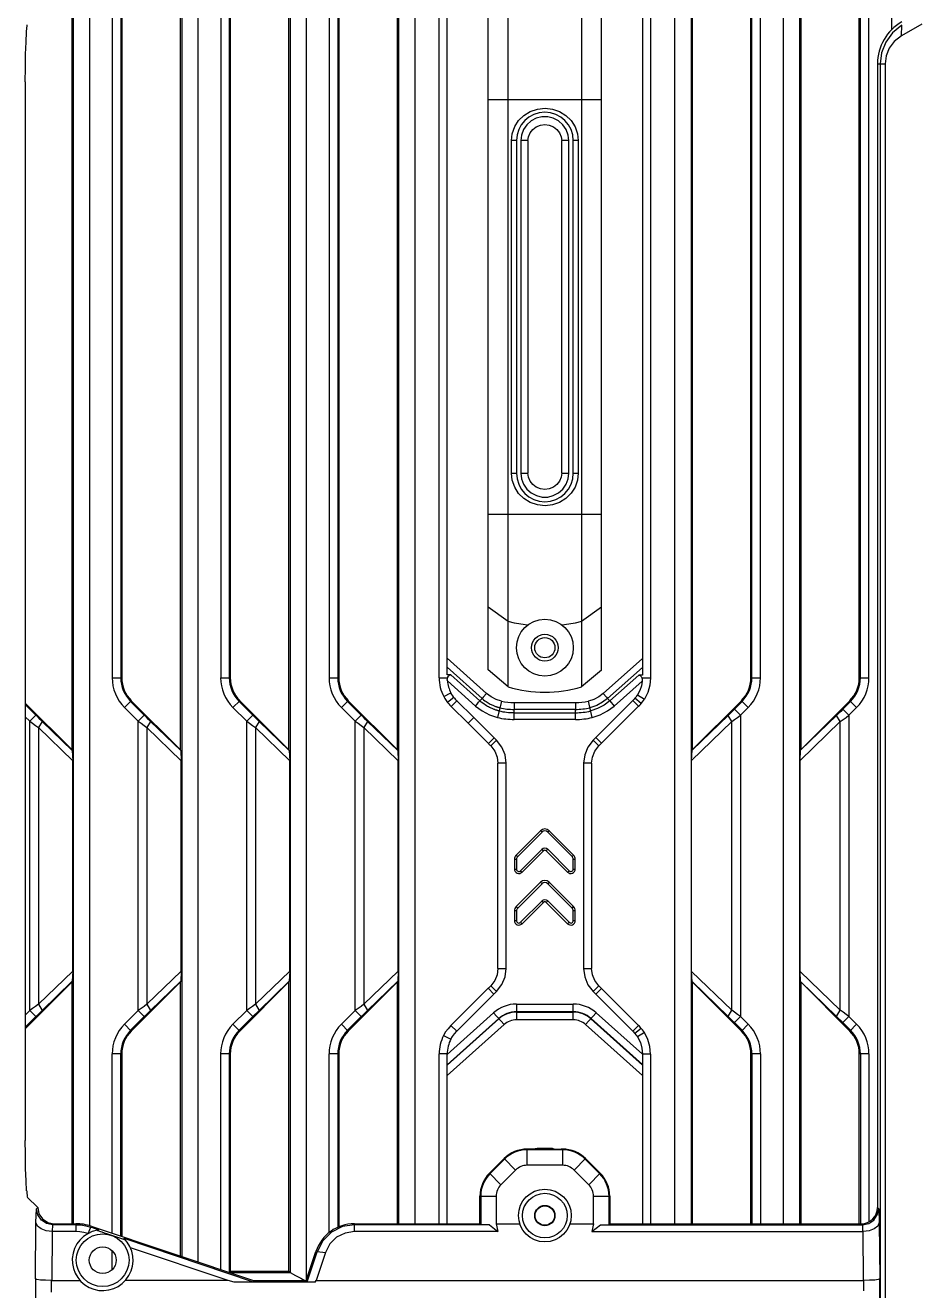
# Model space of a CAD drawing. Header units: millimetres. Extents: x -3132 to 28633, y 682 to 5849.
# Drawn here: x 23621.9 to 23732.3, y 2589.5 to 2745.4 of the extents above; entities that cross this region are included whole.
import ezdxf

# ---------------------------------------------------------------- set-up
doc = ezdxf.new("R2010")
doc.units = ezdxf.units.MM

# ---------------------------------------------------------------- blocks, each defined once
blk = doc.blocks.new('rtjg')
at = {"linetype": 'Continuous'}
for p, q in [((18380.42, 2275.81), (18380.42, 2508.9)), ((18393.79, 2275.81), (18393.79, 2508.9)), ((18407.16, 2423.02), (18407.16, 2508.9)), ((18382.42, 2507.99), (18382.42, 2275.81)), ((18395.79, 2507.99), (18395.79, 2275.81)), ((18348.36, 2487.27), (18348.36, 2275.81)), ((18346.37, 2485.28), (18346.37, 2275.81)), ((18334.99, 2473.9), (18334.99, 2268.81)), ((18333, 2471.91), (18333, 2269.79)), ((18321.62, 2460.53), (18321.62, 2271.1)), ((18319.63, 2458.54), (18319.63, 2271.77)), ((18308.25, 2447.16), (18308.25, 2275.56)), ((18306.26, 2445.17), (18306.26, 2275.81)), ((18306.11, 2334.22), (18306.11, 2443.4)), ((18319.48, 2334.22), (18319.48, 2443.4)), ((18332.85, 2334.22), (18332.85, 2443.4)), ((18346.22, 2334.22), (18346.22, 2443.4)), ((18382.56, 2443.42), (18382.56, 2334.22)), ((18395.93, 2443.42), (18395.93, 2334.22)), ((18359.85, 2341.98), (18359.85, 2435.64)), ((18368.92, 2435.65), (18368.92, 2341.97)), ((18311.07, 2434.51), (18311.07, 2343.11)), ((18312.12, 2434.51), (18312.12, 2343.11)), ((18312.25, 2434.51), (18312.25, 2343.11)), ((18324.44, 2434.51), (18324.44, 2343.11)), ((18325.49, 2434.51), (18325.49, 2343.11)), ((18325.62, 2434.51), (18325.62, 2343.11)), ((18337.81, 2434.51), (18337.81, 2343.11)), ((18338.86, 2434.51), (18338.86, 2343.11)), ((18338.99, 2434.51), (18338.99, 2343.11)), ((18351.36, 2343.11), (18351.36, 2434.51)), ((18352.36, 2343.45), (18352.36, 2434.43)), ((18357.39, 2344.07), (18357.39, 2433.54)), ((18371.39, 2344.06), (18371.39, 2433.55)), ((18376.42, 2434.46), (18376.42, 2343.43)), ((18377.42, 2434.51), (18377.42, 2343.11)), ((18389.78, 2343.11), (18389.78, 2434.51)), ((18389.92, 2343.11), (18389.92, 2434.51)), ((18390.97, 2343.11), (18390.97, 2434.51)), ((18403.15, 2343.11), (18403.15, 2434.51)), ((18403.29, 2343.11), (18403.29, 2434.51)), ((18404.34, 2343.11), (18404.34, 2434.51)), ((18410.84, 2423.68), (18408.34, 2422.23)), ((18408.34, 2422.23), (18408.38, 2423.53)), ((18405.39, 2418.77), (18405.39, 2277.8)), ((18405.39, 2418.77), (18406.34, 2418.77)), ((18405.72, 2418.77), (18405.72, 2108.85)), ((18406.34, 2418.77), (18406.34, 2108.85)), ((18300.35, 2416.54), (18300.35, 2286.08)), ((18371.39, 2414.34), (18357.39, 2414.34)), ((18360.27, 2368.31), (18360.27, 2409.31)), ((18360.89, 2409.31), (18360.27, 2409.31)), ((18360.89, 2409.31), (18360.89, 2368.31)), ((18361.44, 2409.31), (18361.44, 2368.31)), ((18362.3, 2409.31), (18361.44, 2409.31)), ((18362.3, 2409.31), (18362.3, 2368.31)), ((18366.47, 2368.31), (18366.47, 2409.31)), ((18367.34, 2409.31), (18366.47, 2409.31)), ((18367.34, 2368.31), (18367.34, 2409.31)), ((18367.89, 2368.31), (18367.89, 2409.31)), ((18368.51, 2409.31), (18367.89, 2409.31)), ((18368.51, 2409.31), (18368.51, 2368.31)), ((18360.27, 2368.31), (18360.89, 2368.31)), ((18361.44, 2368.31), (18362.3, 2368.31)), ((18366.47, 2368.31), (18367.34, 2368.31)), ((18367.89, 2368.31), (18368.51, 2368.31)), ((18357.39, 2363.28), (18371.39, 2363.28)), ((18359.85, 2350.04), (18357.39, 2351.81)), ((18371.39, 2351.8), (18368.92, 2350.02)), ((18357.2, 2341.17), (18352.36, 2345.51)), ((18356.65, 2340.55), (18352.36, 2344.39)), ((18376.42, 2345.49), (18371.58, 2341.16)), ((18376.42, 2344.37), (18372.13, 2340.54)), ((18311.07, 2343.11), (18312.25, 2343.11)), ((18324.44, 2343.11), (18325.62, 2343.11)), ((18337.81, 2343.11), (18338.99, 2343.11)), ((18351.36, 2343.11), (18352.41, 2343.11)), ((18352.8, 2343.45), (18352.36, 2343.45)), ((18352.8, 2343.45), (18356.38, 2340.24)), ((18359.85, 2341.98), (18357.39, 2344.07)), ((18371.39, 2344.06), (18368.92, 2341.97)), ((18372.4, 2340.24), (18375.97, 2343.43)), ((18376.42, 2343.43), (18375.97, 2343.43)), ((18376.36, 2343.11), (18377.42, 2343.11)), ((18389.78, 2343.11), (18390.97, 2343.11)), ((18403.15, 2343.11), (18404.34, 2343.11)), ((18351.93, 2340.78), (18352.82, 2341.24)), ((18352.38, 2342.72), (18355.83, 2339.62)), ((18372.95, 2339.61), (18376.4, 2342.69)), ((18306.11, 2334.22), (18300.35, 2339.98)), ((18300.35, 2339.79), (18301.65, 2338.5)), ((18313.42, 2340.28), (18312.58, 2339.44)), ((18313.33, 2340.18), (18315.02, 2338.5)), ((18319.48, 2334.22), (18313.42, 2340.28)), ((18326.79, 2340.28), (18325.95, 2339.44)), ((18326.7, 2340.18), (18328.39, 2338.5)), ((18332.85, 2334.22), (18326.79, 2340.28)), ((18340.16, 2340.28), (18339.32, 2339.44)), ((18340.07, 2340.18), (18341.76, 2338.5)), ((18346.22, 2334.22), (18340.16, 2340.28)), ((18353.19, 2340.67), (18352.4, 2340.05)), ((18352.84, 2339.57), (18353.54, 2340.28)), ((18355.64, 2338.2), (18353.54, 2340.28)), ((18356.38, 2340.24), (18356.65, 2340.55)), ((18356.8, 2340.71), (18356.65, 2340.55)), ((18357.2, 2341.17), (18356.8, 2340.71)), ((18359.05, 2340.22), (18358.56, 2338.2)), ((18360.61, 2340.04), (18368.17, 2340.04)), ((18370.24, 2338.21), (18369.75, 2340.22)), ((18375.24, 2340.3), (18370.69, 2335.75)), ((18371.58, 2341.16), (18371.98, 2340.71)), ((18371.98, 2340.71), (18372.13, 2340.54)), ((18372.4, 2340.24), (18372.13, 2340.54)), ((18372.4, 2340.24), (18372.95, 2339.61)), ((18375.94, 2339.59), (18375.24, 2340.3)), ((18376.26, 2339.94), (18375.5, 2340.58)), ((18375.82, 2341), (18376.67, 2340.48)), ((18388.61, 2340.28), (18382.56, 2334.22)), ((18387.76, 2339.23), (18388.71, 2340.18)), ((18389.45, 2339.44), (18388.61, 2340.28)), ((18401.98, 2340.28), (18395.93, 2334.22)), ((18401.13, 2339.23), (18402.08, 2340.18)), ((18402.82, 2339.44), (18401.98, 2340.28)), ((18300.35, 2338.3), (18300.9, 2337.75)), ((18300.9, 2337.75), (18301.65, 2338.5)), ((18312.58, 2339.44), (18314.27, 2337.75)), ((18314.27, 2337.75), (18315.02, 2338.5)), ((18325.95, 2339.44), (18327.64, 2337.75)), ((18327.64, 2337.75), (18328.39, 2338.5)), ((18339.32, 2339.44), (18341.01, 2337.75)), ((18341.01, 2337.75), (18341.76, 2338.5)), ((18352.86, 2339.55), (18354.93, 2337.49)), ((18354.93, 2337.49), (18355.64, 2338.2)), ((18358.14, 2335.7), (18355.64, 2338.2)), ((18360.61, 2338.8), (18360.61, 2339.21)), ((18368.16, 2339.21), (18360.61, 2339.21)), ((18360.61, 2338.8), (18368.16, 2338.8)), ((18368.16, 2338.8), (18368.16, 2339.21)), ((18371.39, 2335.04), (18375.94, 2339.59)), ((18386.97, 2338.46), (18382.54, 2334.19)), ((18387.43, 2337.71), (18386.97, 2338.46)), ((18387.76, 2339.23), (18388.5, 2338.49)), ((18388.5, 2338.49), (18389.45, 2339.44)), ((18388.5, 2338.49), (18388.5, 2301.34)), ((18400.34, 2338.46), (18395.91, 2334.19)), ((18400.8, 2337.71), (18400.34, 2338.46)), ((18401.13, 2339.23), (18401.87, 2338.49)), ((18401.87, 2338.49), (18402.82, 2339.44)), ((18401.87, 2338.49), (18401.87, 2301.34)), ((18300.9, 2302.08), (18300.9, 2337.75)), ((18302.43, 2337.72), (18301.97, 2336.98)), ((18301.97, 2336.98), (18301.97, 2302.85)), ((18301.97, 2336.98), (18306.21, 2332.88)), ((18306.14, 2334.14), (18302.43, 2337.72)), ((18314.27, 2302.08), (18314.27, 2337.75)), ((18315.8, 2337.72), (18315.34, 2336.98)), ((18315.34, 2336.98), (18315.34, 2302.85)), ((18315.34, 2336.98), (18319.58, 2332.88)), ((18319.51, 2334.14), (18315.8, 2337.72)), ((18327.64, 2302.08), (18327.64, 2337.75)), ((18329.17, 2337.72), (18328.71, 2336.98)), ((18328.71, 2336.98), (18328.71, 2302.85)), ((18328.71, 2336.98), (18332.95, 2332.88)), ((18332.88, 2334.14), (18329.17, 2337.72)), ((18341.01, 2302.08), (18341.01, 2337.75)), ((18342.54, 2337.72), (18342.08, 2336.98)), ((18342.08, 2336.98), (18342.08, 2302.85)), ((18342.08, 2336.98), (18346.32, 2332.88)), ((18346.25, 2334.14), (18342.54, 2337.72)), ((18354.93, 2337.49), (18357.43, 2334.99)), ((18368.16, 2337.97), (18360.62, 2337.97)), ((18382.47, 2332.92), (18387.43, 2337.71)), ((18387.43, 2302.12), (18387.43, 2337.71)), ((18395.84, 2332.92), (18400.8, 2337.71)), ((18400.8, 2302.12), (18400.8, 2337.71)), ((18357.43, 2334.99), (18358.14, 2335.7)), ((18357.72, 2334.7), (18358.42, 2335.41)), ((18371.05, 2334.7), (18370.35, 2335.41)), ((18370.69, 2335.75), (18371.39, 2335.04)), ((18306.14, 2334.14), (18306.11, 2334.22)), ((18306.14, 2334.14), (18306.21, 2332.88)), ((18319.51, 2334.14), (18319.48, 2334.22)), ((18319.51, 2334.14), (18319.58, 2332.88)), ((18332.88, 2334.14), (18332.85, 2334.22)), ((18332.88, 2334.14), (18332.95, 2332.88)), ((18346.25, 2334.14), (18346.22, 2334.22)), ((18346.25, 2334.14), (18346.32, 2332.88)), ((18382.47, 2332.92), (18382.54, 2334.19)), ((18382.54, 2334.19), (18382.56, 2334.22)), ((18395.84, 2332.92), (18395.91, 2334.19)), ((18395.91, 2334.19), (18395.93, 2334.22)), ((18306.21, 2306.95), (18306.21, 2332.88)), ((18319.58, 2306.95), (18319.58, 2332.88)), ((18332.95, 2306.95), (18332.95, 2332.88)), ((18346.32, 2306.95), (18346.32, 2332.88)), ((18358.61, 2307.26), (18358.61, 2332.57)), ((18359.61, 2332.57), (18358.61, 2332.57)), ((18359.61, 2307.26), (18359.61, 2332.57)), ((18369.16, 2332.57), (18369.16, 2307.26)), ((18370.16, 2332.57), (18369.16, 2332.57)), ((18370.16, 2332.57), (18370.16, 2307.26)), ((18382.47, 2306.91), (18382.47, 2332.92)), ((18395.84, 2306.91), (18395.84, 2332.92)), ((18363.86, 2324.25), (18360.86, 2321.25)), ((18361.04, 2321.08), (18364.04, 2324.08)), ((18364.04, 2324.08), (18363.86, 2324.25)), ((18364.92, 2324.25), (18364.74, 2324.08)), ((18364.74, 2324.08), (18367.74, 2321.08)), ((18367.92, 2321.25), (18364.92, 2324.25)), ((18360.86, 2321.25), (18361.04, 2321.08)), ((18364.04, 2321.96), (18361.4, 2319.32)), ((18361.58, 2319.14), (18364.21, 2321.78)), ((18364.21, 2321.78), (18364.04, 2321.96)), ((18364.74, 2321.96), (18364.57, 2321.78)), ((18364.57, 2321.78), (18367.2, 2319.14)), ((18367.38, 2319.32), (18364.74, 2321.96)), ((18367.74, 2321.08), (18367.92, 2321.25)), ((18360.64, 2320.72), (18360.64, 2319.53)), ((18360.89, 2320.72), (18360.64, 2320.72)), ((18360.64, 2319.53), (18360.89, 2319.53)), ((18360.89, 2320.72), (18360.89, 2319.53)), ((18367.89, 2319.53), (18367.89, 2320.72)), ((18368.14, 2320.72), (18367.89, 2320.72)), ((18367.89, 2319.53), (18368.14, 2319.53)), ((18368.14, 2319.53), (18368.14, 2320.72)), ((18363.86, 2317.89), (18360.86, 2314.89)), ((18361.4, 2319.32), (18361.58, 2319.14)), ((18364.04, 2317.71), (18363.86, 2317.89)), ((18364.92, 2317.89), (18364.74, 2317.71)), ((18367.92, 2314.89), (18364.92, 2317.89)), ((18367.2, 2319.14), (18367.38, 2319.32)), ((18361.04, 2314.71), (18364.04, 2317.71)), ((18364.74, 2317.71), (18367.74, 2314.71)), ((18360.86, 2314.89), (18361.04, 2314.71)), ((18364.04, 2315.59), (18361.4, 2312.96)), ((18361.58, 2312.78), (18364.21, 2315.42)), ((18364.21, 2315.42), (18364.04, 2315.59)), ((18364.74, 2315.59), (18364.57, 2315.42)), ((18364.57, 2315.42), (18367.2, 2312.78)), ((18367.38, 2312.96), (18364.74, 2315.59)), ((18367.74, 2314.71), (18367.92, 2314.89)), ((18360.64, 2314.36), (18360.64, 2313.17)), ((18360.89, 2314.36), (18360.64, 2314.36)), ((18360.64, 2313.17), (18360.89, 2313.17)), ((18360.89, 2314.36), (18360.89, 2313.17)), ((18367.89, 2313.17), (18367.89, 2314.36)), ((18368.14, 2314.36), (18367.89, 2314.36)), ((18367.89, 2313.17), (18368.14, 2313.17)), ((18368.14, 2313.17), (18368.14, 2314.36)), ((18361.4, 2312.96), (18361.58, 2312.78)), ((18367.2, 2312.78), (18367.38, 2312.96)), ((18306.21, 2306.95), (18301.97, 2302.85)), ((18306.21, 2306.95), (18306.14, 2305.69)), ((18319.58, 2306.95), (18315.34, 2302.85)), ((18319.58, 2306.95), (18319.51, 2305.69)), ((18332.95, 2306.95), (18328.71, 2302.85)), ((18332.95, 2306.95), (18332.88, 2305.69)), ((18346.32, 2306.95), (18342.08, 2302.85)), ((18346.32, 2306.95), (18346.25, 2305.69)), ((18358.61, 2307.26), (18359.61, 2307.26)), ((18369.16, 2307.26), (18370.16, 2307.26)), ((18382.54, 2305.64), (18382.47, 2306.91)), ((18387.43, 2302.12), (18382.47, 2306.91)), ((18395.91, 2305.64), (18395.84, 2306.91)), ((18400.8, 2302.12), (18395.84, 2306.91)), ((18300.35, 2299.85), (18306.11, 2305.61)), ((18302.43, 2302.11), (18306.14, 2305.69)), ((18306.14, 2305.69), (18306.11, 2305.61)), ((18306.11, 2275.81), (18306.11, 2305.61)), ((18313.42, 2299.55), (18319.48, 2305.61)), ((18315.8, 2302.11), (18319.51, 2305.69)), ((18319.51, 2305.69), (18319.48, 2305.61)), ((18319.48, 2271.82), (18319.48, 2305.61)), ((18326.79, 2299.55), (18332.85, 2305.61)), ((18329.17, 2302.11), (18332.88, 2305.69)), ((18332.85, 2269.94), (18332.85, 2305.61)), ((18340.16, 2299.55), (18346.22, 2305.61)), ((18342.54, 2302.11), (18346.25, 2305.69)), ((18346.25, 2305.69), (18346.22, 2305.61)), ((18346.22, 2275.81), (18346.22, 2305.61)), ((18382.54, 2305.65), (18386.97, 2301.37)), ((18382.54, 2305.63), (18382.56, 2305.63)), ((18382.56, 2305.63), (18382.56, 2275.81)), ((18382.56, 2305.62), (18388.61, 2299.55)), ((18395.91, 2305.65), (18400.34, 2301.37)), ((18395.91, 2305.63), (18395.93, 2305.63)), ((18395.93, 2305.63), (18395.93, 2275.81)), ((18395.93, 2305.62), (18401.98, 2299.55)), ((18357.42, 2304.83), (18352.82, 2300.25)), ((18353.53, 2299.54), (18358.12, 2304.12)), ((18358.12, 2304.12), (18357.42, 2304.83)), ((18357.72, 2305.13), (18358.43, 2304.43)), ((18371.06, 2305.13), (18370.35, 2304.42)), ((18371.39, 2304.8), (18370.68, 2304.09)), ((18370.68, 2304.09), (18375.23, 2299.54)), ((18375.93, 2300.26), (18371.39, 2304.8)), ((18301.97, 2302.85), (18302.43, 2302.11)), ((18315.34, 2302.85), (18315.8, 2302.11)), ((18328.71, 2302.85), (18329.17, 2302.11)), ((18342.08, 2302.85), (18342.54, 2302.11)), ((18360.89, 2302.88), (18360.89, 2300.94)), ((18360.89, 2302.88), (18367.9, 2302.88)), ((18367.9, 2300.94), (18367.9, 2302.88)), ((18300.9, 2302.08), (18300.35, 2301.53)), ((18300.35, 2300.04), (18301.65, 2301.34)), ((18301.65, 2301.34), (18300.9, 2302.08)), ((18314.27, 2302.08), (18312.58, 2300.39)), ((18313.33, 2299.65), (18315.02, 2301.34)), ((18315.02, 2301.34), (18314.27, 2302.08)), ((18327.64, 2302.08), (18325.95, 2300.39)), ((18328.39, 2301.34), (18326.7, 2299.65)), ((18328.39, 2301.34), (18327.64, 2302.08)), ((18341.01, 2302.08), (18339.32, 2300.39)), ((18341.76, 2301.34), (18340.07, 2299.65)), ((18341.76, 2301.34), (18341.01, 2302.08)), ((18358.07, 2301.8), (18352.36, 2296.68)), ((18358.7, 2301.09), (18352.36, 2295.4)), ((18352.36, 2295.34), (18358.73, 2301.06)), ((18359.37, 2300.35), (18358.07, 2301.8)), ((18367.9, 2301.93), (18360.89, 2301.93)), ((18360.89, 2301.89), (18367.9, 2301.89)), ((18367.9, 2300.94), (18360.89, 2300.94)), ((18370.71, 2301.8), (18369.42, 2300.36)), ((18370.05, 2301.06), (18376.42, 2295.36)), ((18376.42, 2295.42), (18370.08, 2301.1)), ((18376.42, 2296.71), (18370.71, 2301.8)), ((18386.97, 2301.37), (18387.43, 2302.12)), ((18388.5, 2301.34), (18387.76, 2300.6)), ((18389.45, 2300.39), (18388.5, 2301.34)), ((18400.34, 2301.37), (18400.8, 2302.12)), ((18401.87, 2301.34), (18401.13, 2300.6)), ((18402.82, 2300.39), (18401.87, 2301.34)), ((18312.58, 2300.39), (18313.42, 2299.55)), ((18325.95, 2300.39), (18326.79, 2299.55)), ((18339.32, 2300.39), (18340.16, 2299.55)), ((18352.36, 2294.07), (18359.37, 2300.35)), ((18352.82, 2300.25), (18353.53, 2299.54)), ((18369.42, 2300.36), (18376.42, 2294.09)), ((18375.93, 2300.26), (18375.23, 2299.54)), ((18376.27, 2299.89), (18375.5, 2299.25)), ((18376.67, 2299.36), (18375.82, 2298.83)), ((18387.76, 2300.6), (18388.71, 2299.65)), ((18388.61, 2299.55), (18389.45, 2300.39)), ((18401.13, 2300.6), (18402.08, 2299.65)), ((18401.98, 2299.55), (18402.82, 2300.39)), ((18351.91, 2299.02), (18352.81, 2298.56)), ((18311.07, 2274.63), (18311.07, 2296.73)), ((18312.25, 2296.73), (18311.07, 2296.73)), ((18312.12, 2274.28), (18312.12, 2296.73)), ((18312.25, 2296.73), (18312.25, 2274.24)), ((18324.44, 2270.16), (18324.44, 2296.73)), ((18325.62, 2296.73), (18324.44, 2296.73)), ((18325.49, 2296.73), (18325.49, 2269.81)), ((18325.62, 2296.73), (18325.62, 2269.94)), ((18337.81, 2274.68), (18337.81, 2296.73)), ((18338.99, 2296.73), (18337.81, 2296.73)), ((18338.86, 2296.73), (18338.86, 2275.3)), ((18338.99, 2296.73), (18338.99, 2275.37)), ((18351.36, 2275.81), (18351.36, 2296.73)), ((18352.36, 2296.73), (18351.36, 2296.73)), ((18352.36, 2275.81), (18352.36, 2296.73)), ((18377.42, 2296.72), (18376.42, 2296.71)), ((18376.42, 2296.71), (18376.42, 2275.81)), ((18377.42, 2296.72), (18377.42, 2275.81)), ((18389.78, 2275.81), (18389.78, 2296.73)), ((18390.97, 2296.73), (18389.78, 2296.73)), ((18389.92, 2296.73), (18389.92, 2275.81)), ((18390.97, 2296.73), (18390.97, 2275.81)), ((18403.15, 2275.81), (18403.15, 2296.73)), ((18404.34, 2296.73), (18403.15, 2296.73)), ((18403.29, 2296.73), (18403.29, 2275.81)), ((18404.34, 2296.73), (18404.34, 2276.08)), ((18363.36, 2285.04), (18363.45, 2285.08)), ((18365.32, 2285.08), (18363.45, 2285.08)), ((18365.42, 2285.04), (18365.32, 2285.08)), ((18357.56, 2282.03), (18359.37, 2283.84)), ((18359.43, 2283.77), (18357.62, 2281.97)), ((18359.37, 2283.84), (18360.78, 2282.42)), ((18362.2, 2283.01), (18362.2, 2285.01)), ((18362.37, 2285.01), (18362.2, 2285.01)), ((18366.58, 2284.92), (18362.2, 2284.92)), ((18366.58, 2285.01), (18366.41, 2285.01)), ((18366.58, 2285.01), (18366.58, 2283.01)), ((18368, 2282.42), (18369.41, 2283.84)), ((18371.15, 2281.97), (18369.35, 2283.77)), ((18369.41, 2283.84), (18371.22, 2282.03)), ((18358.97, 2280.62), (18357.56, 2282.03)), ((18360.78, 2282.42), (18358.97, 2280.62)), ((18366.58, 2283.01), (18362.2, 2283.01)), ((18369.8, 2280.62), (18368, 2282.42)), ((18371.22, 2282.03), (18369.8, 2280.62)), ((18301.89, 2277.8), (18300.6, 2279.1)), ((18356.39, 2275.81), (18356.39, 2279.2)), ((18356.39, 2279.2), (18358.39, 2279.2)), ((18356.48, 2279.2), (18356.48, 2275.72)), ((18358.39, 2279.2), (18358.39, 2275.81)), ((18370.39, 2275.81), (18370.39, 2279.2)), ((18370.39, 2279.2), (18372.39, 2279.2)), ((18372.3, 2275.72), (18372.3, 2279.2)), ((18372.39, 2279.2), (18372.39, 2275.81)), ((18301.67, 2275.94), (18301.74, 2277.65)), ((18301.74, 2277.65), (18301.89, 2277.8)), ((18405.39, 2277.8), (18405.54, 2277.65)), ((18405.54, 2277.65), (18405.61, 2275.94)), ((18301.61, 2269.02), (18301.67, 2275.94)), ((18303.88, 2275.81), (18303.75, 2275.68)), ((18303.88, 2275.81), (18306.57, 2275.81)), ((18306.57, 2275.81), (18306.57, 2274.83)), ((18340.92, 2274.83), (18340.92, 2275.81)), ((18340.92, 2275.81), (18356.39, 2275.81)), ((18356.39, 2275.81), (18356.48, 2275.72)), ((18358.39, 2275.81), (18358.6, 2274.83)), ((18358.39, 2275.81), (18361.3, 2275.81)), ((18367.48, 2275.81), (18370.39, 2275.81)), ((18370.39, 2275.81), (18370.18, 2274.83)), ((18372.39, 2275.81), (18372.3, 2275.72)), ((18372.39, 2275.81), (18403.4, 2275.81)), ((18403.53, 2275.68), (18403.4, 2275.81)), ((18405.61, 2275.94), (18405.67, 2269.02)), ((18303.65, 2274.83), (18303.61, 2268.81)), ((18306.57, 2274.83), (18303.65, 2274.83)), ((18303.71, 2275.68), (18303.67, 2274.83)), ((18306.57, 2275.68), (18303.71, 2275.68)), ((18308.09, 2274.6), (18308.42, 2275.38)), ((18309.45, 2275.03), (18308.42, 2275.38)), ((18308.43, 2275.38), (18308.47, 2275.5)), ((18308.47, 2275.5), (18328.47, 2268.81)), ((18310.08, 2274.7), (18310.47, 2274.57)), ((18310.47, 2274.57), (18311.6, 2274.19)), ((18311.6, 2274.19), (18311.95, 2274.07)), ((18357.55, 2275.68), (18340.92, 2275.68)), ((18358.6, 2274.83), (18340.92, 2274.83)), ((18357.55, 2275.68), (18358.6, 2274.83)), ((18370.18, 2274.83), (18371.23, 2275.68)), ((18370.18, 2274.83), (18403.6, 2274.83)), ((18371.23, 2275.68), (18403.53, 2275.68)), ((18403.6, 2274.83), (18403.57, 2275.68)), ((18403.67, 2268.81), (18403.63, 2274.83)), ((18311.95, 2274.07), (18312.23, 2273.98)), ((18312.23, 2273.98), (18312.35, 2273.94)), ((18312.49, 2274.01), (18328.44, 2268.63)), ((18325.34, 2268.81), (18313.31, 2272.83)), ((18311.07, 2270.19), (18311.07, 2272.43)), ((18334.98, 2268.81), (18336.18, 2272.4)), ((18335.1, 2268.63), (18336.32, 2272.35)), ((18336.18, 2272.4), (18336.32, 2272.35)), ((18337.35, 2272.26), (18336.19, 2268.81)), ((18336.33, 2272.38), (18337.35, 2272.26)), ((18325.62, 2269.94), (18325.49, 2269.81)), ((18325.62, 2269.94), (18332.85, 2269.94)), ((18332.85, 2269.94), (18332.99, 2269.8)), ((18332.99, 2269.79), (18333.65, 2269.43)), ((18301.61, 2269.02), (18301.61, 2266.46)), ((18303.6, 2267.39), (18303.6, 2268.81)), ((18303.61, 2268.81), (18307.09, 2268.81)), ((18325.34, 2268.81), (18312.68, 2268.81)), ((18326.11, 2268.6), (18325.34, 2268.81)), ((18328.44, 2268.63), (18326.11, 2268.6)), ((18336.08, 2268.6), (18326.11, 2268.6)), ((18328.47, 2268.81), (18328.44, 2268.63)), ((18328.47, 2268.81), (18334.98, 2268.81)), ((18334.98, 2268.81), (18335.1, 2268.63)), ((18336.08, 2268.6), (18335.1, 2268.63)), ((18336.08, 2268.6), (18336.19, 2268.81)), ((18336.19, 2268.81), (18403.67, 2268.81)), ((18403.68, 2268.81), (18403.68, 2267.52)), ((18405.67, 2266.31), (18405.67, 2269.02))]:
    blk.add_line(p, q, dxfattribs=at)
for points in [[(18300.35, 2416.54), (18300.36, 2418.29), (18300.39, 2419.97), (18300.44, 2421.44), (18300.51, 2422.72)], [(18300.51, 2422.72), (18300.54, 2423.18), (18300.57, 2423.47), (18300.6, 2423.59)], [(18408.38, 2423.53), (18407.25, 2422.61), (18406.4, 2421.44), (18405.89, 2420.13), (18405.72, 2418.77)], [(18408.34, 2422.23), (18407.46, 2421.54), (18406.84, 2420.7), (18406.46, 2419.77), (18406.34, 2418.77)], [(18360.27, 2409.31), (18360.36, 2410.17), (18360.67, 2411.04), (18361.16, 2411.79), (18361.81, 2412.43), (18362.6, 2412.91), (18363.47, 2413.21), (18364.41, 2413.31)], [(18364.41, 2413.31), (18365.33, 2413.2), (18366.2, 2412.9), (18366.98, 2412.42), (18367.63, 2411.78), (18368.11, 2411.02), (18368.42, 2410.15), (18368.51, 2409.31)], [(18367.34, 2409.31), (18367.26, 2410), (18367.01, 2410.67), (18366.6, 2411.26), (18366.07, 2411.74), (18365.43, 2412.07), (18364.74, 2412.24), (18364.03, 2412.24), (18363.34, 2412.07), (18362.71, 2411.74), (18362.18, 2411.26), (18361.77, 2410.67), (18361.52, 2410), (18361.44, 2409.31)], [(18362.3, 2409.31), (18362.37, 2409.8), (18362.57, 2410.28), (18362.89, 2410.7), (18363.33, 2411.03), (18363.84, 2411.23), (18364.39, 2411.31), (18364.94, 2411.23), (18365.45, 2411.03), (18365.88, 2410.7), (18366.21, 2410.28), (18366.41, 2409.8), (18366.47, 2409.31)], [(18364.41, 2364.31), (18363.48, 2364.41), (18362.6, 2364.7), (18361.81, 2365.19), (18361.15, 2365.83), (18360.67, 2366.59), (18360.36, 2367.46), (18360.27, 2368.31)], [(18361.44, 2368.31), (18361.52, 2367.62), (18361.77, 2366.95), (18362.18, 2366.36), (18362.71, 2365.88), (18363.35, 2365.55), (18364.04, 2365.38), (18364.74, 2365.38), (18365.43, 2365.55), (18366.06, 2365.88), (18366.6, 2366.36), (18367.01, 2366.95), (18367.26, 2367.62), (18367.34, 2368.31)], [(18366.47, 2368.31), (18366.41, 2367.82), (18366.21, 2367.34), (18365.88, 2366.92), (18365.45, 2366.59), (18364.94, 2366.38), (18364.39, 2366.31), (18363.84, 2366.39), (18363.33, 2366.59), (18362.89, 2366.92), (18362.57, 2367.34), (18362.37, 2367.82), (18362.3, 2368.31)], [(18368.51, 2368.31), (18368.41, 2367.45), (18368.11, 2366.59), (18367.63, 2365.84), (18366.99, 2365.2), (18366.2, 2364.72), (18365.34, 2364.42), (18364.41, 2364.31)], [(18362.26, 2349.59), (18361.45, 2349.7), (18360.65, 2349.85), (18359.85, 2350.04)], [(18368.92, 2350.02), (18368.13, 2349.84), (18367.33, 2349.7), (18366.52, 2349.58)], [(18352.38, 2342.72), (18352.37, 2342.86), (18352.38, 2342.99), (18352.41, 2343.11)], [(18352.41, 2343.11), (18352.5, 2343.3), (18352.64, 2343.41), (18352.8, 2343.45)], [(18375.97, 2343.43), (18376.14, 2343.39), (18376.27, 2343.28), (18376.36, 2343.11)], [(18376.36, 2343.11), (18376.39, 2342.98), (18376.4, 2342.84), (18376.4, 2342.69)], [(18377.42, 2343.11), (18377.33, 2342.19), (18377.08, 2341.3), (18376.67, 2340.48)], [(18353.19, 2340.67), (18353.05, 2340.86), (18352.93, 2341.05), (18352.82, 2341.24)], [(18376.4, 2342.69), (18376.29, 2342.11), (18376.1, 2341.54), (18375.82, 2341.01)], [(18351.93, 2340.78), (18352.07, 2340.54), (18352.23, 2340.29), (18352.4, 2340.05)], [(18352.4, 2340.05), (18352.54, 2339.88), (18352.69, 2339.72), (18352.86, 2339.55)], [(18355.83, 2339.62), (18356.04, 2339.86), (18356.23, 2340.08), (18356.38, 2340.24)], [(18358.76, 2339.01), (18358.72, 2339.02), (18358.68, 2339.03), (18358.64, 2339.04), (18358.6, 2339.05), (18358.56, 2339.07), (18358.51, 2339.08), (18358.46, 2339.09), (18358.41, 2339.11), (18358.35, 2339.13), (18358.28, 2339.15), (18358.21, 2339.18), (18358.14, 2339.2), (18358.06, 2339.23), (18357.97, 2339.27), (18357.88, 2339.31), (18357.78, 2339.35), (18357.68, 2339.4), (18357.57, 2339.45), (18357.45, 2339.51), (18357.32, 2339.58), (18357.19, 2339.66), (18357.05, 2339.75), (18356.89, 2339.85), (18356.73, 2339.96), (18356.56, 2340.09), (18356.38, 2340.24)], [(18356.65, 2340.55), (18356.82, 2340.4), (18356.98, 2340.28), (18357.14, 2340.17), (18357.28, 2340.08), (18357.41, 2340), (18357.54, 2339.93), (18357.66, 2339.86), (18357.77, 2339.81), (18357.87, 2339.76), (18357.96, 2339.71), (18358.06, 2339.67), (18358.14, 2339.64), (18358.22, 2339.6), (18358.3, 2339.58), (18358.37, 2339.55), (18358.44, 2339.53), (18358.5, 2339.51), (18358.55, 2339.49), (18358.6, 2339.48), (18358.65, 2339.46), (18358.7, 2339.45), (18358.74, 2339.44), (18358.78, 2339.43), (18358.82, 2339.42), (18358.85, 2339.41)], [(18359.05, 2340.22), (18358.38, 2340.44), (18357.76, 2340.76), (18357.2, 2341.17)], [(18360.61, 2340.04), (18360.61, 2339.43), (18360.61, 2339.21)], [(18368.17, 2340.04), (18368.17, 2339.72), (18368.17, 2339.43), (18368.16, 2339.21)], [(18371.58, 2341.16), (18371.03, 2340.76), (18370.41, 2340.44), (18369.75, 2340.22)], [(18372.13, 2340.54), (18371.51, 2340.08), (18370.79, 2339.7), (18369.95, 2339.41)], [(18372.41, 2340.24), (18371.69, 2339.71), (18370.89, 2339.3), (18370.05, 2339.02)], [(18375.5, 2340.58), (18375.41, 2340.48), (18375.33, 2340.39), (18375.24, 2340.3)], [(18375.5, 2340.58), (18375.54, 2340.63), (18375.58, 2340.68), (18375.62, 2340.73), (18375.65, 2340.77), (18375.68, 2340.81), (18375.71, 2340.85), (18375.74, 2340.88), (18375.76, 2340.92), (18375.78, 2340.95), (18375.8, 2340.98), (18375.82, 2341.01)], [(18375.94, 2339.59), (18376.05, 2339.7), (18376.16, 2339.82), (18376.26, 2339.94)], [(18376.26, 2339.94), (18376.41, 2340.12), (18376.55, 2340.3), (18376.67, 2340.48)], [(18302.43, 2337.72), (18302.18, 2337.97), (18301.92, 2338.23), (18301.65, 2338.5)], [(18315.8, 2337.72), (18315.55, 2337.97), (18315.29, 2338.23), (18315.02, 2338.5)], [(18329.17, 2337.72), (18328.92, 2337.97), (18328.66, 2338.23), (18328.39, 2338.5)], [(18342.54, 2337.72), (18342.29, 2337.97), (18342.03, 2338.23), (18341.76, 2338.5)], [(18355.83, 2339.62), (18356.66, 2339.01), (18357.58, 2338.53), (18358.56, 2338.2)], [(18360.62, 2337.97), (18360.61, 2338.58), (18360.61, 2338.8)], [(18368.16, 2337.97), (18368.16, 2338.58), (18368.16, 2338.8)], [(18370.24, 2338.21), (18371.22, 2338.53), (18372.13, 2339.01), (18372.95, 2339.61)], [(18387.76, 2339.23), (18387.49, 2338.96), (18387.23, 2338.71), (18386.97, 2338.46)], [(18387.43, 2337.71), (18387.78, 2337.96), (18388.14, 2338.22), (18388.5, 2338.49)], [(18401.13, 2339.23), (18400.86, 2338.96), (18400.6, 2338.71), (18400.34, 2338.46)], [(18400.8, 2337.71), (18401.15, 2337.96), (18401.51, 2338.22), (18401.87, 2338.49)], [(18300.9, 2337.75), (18301.26, 2337.49), (18301.62, 2337.23), (18301.97, 2336.98)], [(18314.27, 2337.75), (18314.63, 2337.49), (18314.99, 2337.23), (18315.34, 2336.98)], [(18327.64, 2337.75), (18328, 2337.49), (18328.36, 2337.23), (18328.71, 2336.98)], [(18341.01, 2337.75), (18341.37, 2337.49), (18341.73, 2337.23), (18342.08, 2336.98)], [(18359.61, 2332.57), (18359.48, 2333.59), (18359.08, 2334.56), (18358.42, 2335.41)], [(18370.35, 2335.41), (18369.7, 2334.55), (18369.3, 2333.59), (18369.16, 2332.57)], [(18357.72, 2334.7), (18358.21, 2334.06), (18358.51, 2333.33), (18358.61, 2332.57)], [(18370.16, 2332.57), (18370.26, 2333.33), (18370.56, 2334.06), (18371.05, 2334.7)], [(18358.61, 2307.26), (18358.51, 2306.5), (18358.21, 2305.78), (18357.72, 2305.13)], [(18358.43, 2304.43), (18359.08, 2305.28), (18359.48, 2306.24), (18359.61, 2307.26)], [(18369.16, 2307.26), (18369.3, 2306.24), (18369.7, 2305.27), (18370.35, 2304.42)], [(18371.06, 2305.13), (18370.56, 2305.77), (18370.26, 2306.5), (18370.16, 2307.26)], [(18301.97, 2302.85), (18301.62, 2302.6), (18301.26, 2302.35), (18300.9, 2302.08)], [(18315.34, 2302.85), (18314.99, 2302.6), (18314.63, 2302.35), (18314.27, 2302.08)], [(18328.71, 2302.85), (18328.36, 2302.6), (18328, 2302.35), (18327.64, 2302.08)], [(18342.08, 2302.85), (18341.73, 2302.6), (18341.37, 2302.35), (18341.01, 2302.08)], [(18301.65, 2301.34), (18301.92, 2301.6), (18302.18, 2301.86), (18302.43, 2302.11)], [(18315.02, 2301.34), (18315.29, 2301.6), (18315.55, 2301.86), (18315.8, 2302.11)], [(18328.39, 2301.34), (18328.66, 2301.6), (18328.92, 2301.86), (18329.17, 2302.11)], [(18341.76, 2301.34), (18342.03, 2301.6), (18342.29, 2301.86), (18342.54, 2302.11)], [(18386.97, 2301.37), (18387.23, 2301.12), (18387.49, 2300.87), (18387.76, 2300.6)], [(18388.5, 2301.34), (18388.14, 2301.61), (18387.78, 2301.87), (18387.43, 2302.12)], [(18400.34, 2301.37), (18400.6, 2301.12), (18400.86, 2300.87), (18401.13, 2300.6)], [(18401.87, 2301.34), (18401.51, 2301.61), (18401.15, 2301.87), (18400.8, 2302.12)], [(18352.82, 2300.25), (18352.46, 2299.85), (18352.16, 2299.44), (18351.91, 2299.01)], [(18352.81, 2298.56), (18353, 2298.9), (18353.24, 2299.22), (18353.53, 2299.54)], [(18375.23, 2299.54), (18375.32, 2299.45), (18375.41, 2299.35), (18375.5, 2299.25)], [(18375.5, 2299.25), (18375.62, 2299.11), (18375.72, 2298.97), (18375.82, 2298.83)], [(18376.27, 2299.89), (18376.15, 2300.02), (18376.04, 2300.14), (18375.93, 2300.26)], [(18376.67, 2299.36), (18376.54, 2299.54), (18376.41, 2299.72), (18376.27, 2299.89)], [(18377.42, 2296.7), (18377.33, 2297.64), (18377.08, 2298.53), (18376.67, 2299.36)], [(18375.82, 2298.83), (18376.16, 2298.15), (18376.35, 2297.44), (18376.42, 2296.71)], [(18300.52, 2279.85), (18300.45, 2281.1), (18300.39, 2282.63), (18300.36, 2284.37), (18300.35, 2286.08)], [(18363.36, 2285.04), (18363.19, 2285.02), (18362.83, 2285.01), (18362.37, 2285.01)], [(18303.71, 2275.68), (18302.97, 2275.84), (18302.34, 2276.26), (18301.91, 2276.89), (18301.74, 2277.65)], [(18301.89, 2277.81), (18302.04, 2277.03), (18302.47, 2276.39), (18303.11, 2275.96), (18303.88, 2275.81)], [(18403.53, 2275.68), (18404.31, 2275.84), (18404.94, 2276.26), (18405.37, 2276.89), (18405.54, 2277.65)], [(18303.65, 2274.83), (18302.92, 2274.92), (18302.29, 2275.16), (18301.84, 2275.51), (18301.67, 2275.94)], [(18405.61, 2275.94), (18405.44, 2275.51), (18404.99, 2275.16), (18404.35, 2274.92), (18403.63, 2274.83)], [(18306.57, 2275.68), (18307.2, 2275.65), (18307.82, 2275.55), (18308.43, 2275.38)], [(18308.07, 2274.59), (18307.58, 2274.72), (18307.08, 2274.8), (18306.57, 2274.83)], [(18309.23, 2275), (18309.23, 2275), (18309.27, 2274.98), (18309.33, 2274.96), (18309.41, 2274.93), (18309.51, 2274.89)], [(18309.51, 2274.89), (18309.63, 2274.85), (18309.77, 2274.8), (18310.08, 2274.7)], [(18340.92, 2275.68), (18339.44, 2275.45), (18338.09, 2274.77), (18337.02, 2273.71), (18336.32, 2272.35)], [(18340.92, 2274.83), (18339.77, 2274.65), (18338.73, 2274.13), (18337.9, 2273.31), (18337.35, 2272.26)], [(18312.35, 2273.94), (18312.45, 2273.91), (18312.53, 2273.89), (18312.59, 2273.87), (18312.63, 2273.86), (18312.64, 2273.86)], [(18325.52, 2269.8), (18327.9, 2269.79), (18330.45, 2269.79), (18332.99, 2269.79)], [(18303.6, 2268.81), (18302.86, 2268.83), (18302.22, 2268.87), (18301.79, 2268.94), (18301.61, 2269.02)], [(18333.65, 2269.43), (18334.31, 2269.08), (18334.82, 2268.81)], [(18405.67, 2269.02), (18405.49, 2268.94), (18405.06, 2268.87), (18404.42, 2268.83), (18403.68, 2268.81)]]:
    blk.add_lwpolyline(points, dxfattribs=at)
for centre, radius in [((18364.39, 2346.81), 3.5), ((18364.39, 2346.81), 1.65), ((18364.39, 2346.81), 1.25), ((18364.39, 2276.81), 3.25), ((18364.39, 2276.81), 2.75), ((18364.39, 2276.81), 1.25), ((18364.39, 2276.81), 1.2), ((18309.89, 2271.31), 3.25), ((18309.89, 2271.31), 1.65)]:
    blk.add_circle(centre, radius, dxfattribs=at)
for centre, radius, start, end in [((18411.39, 2418.77), 6, 120, 180), ((18364.39, 2409.31), 3.5, 0, 180), ((18364.39, 2368.31), 3.5, 180, 0), ((18316.25, 2343.11), 5.19, 180, 225), ((18316.25, 2343.11), 4.13, 180, 225), ((18316.25, 2343.11), 4, 180, 225), ((18329.62, 2343.11), 5.19, 180, 225), ((18329.62, 2343.11), 4.13, 180, 225), ((18329.62, 2343.11), 4, 180, 225), ((18342.99, 2343.11), 5.19, 180, 225), ((18342.99, 2343.11), 4.13, 180, 225), ((18342.99, 2343.11), 4, 180, 225), ((18356.36, 2343.11), 5, 180, 207.7208), ((18385.78, 2343.11), 4, 315, 0), ((18385.78, 2343.11), 4.13, 315, 360), ((18385.78, 2343.11), 5.19, 315, 360), ((18399.15, 2343.11), 4, 315, 0), ((18399.15, 2343.11), 4.13, 315, 360), ((18399.15, 2343.11), 5.19, 315, 360), ((18356.36, 2343.11), 4, 185.5818, 207.7857), ((18356.27, 2343.1), 3.93, 218.1899, 225.8156), ((18360.5, 2346.15), 6.11, 256.245, 270.9699), ((18368.28, 2346.15), 6.11, 268.9535, 283.8737), ((18360.5, 2346.15), 8.18, 256.2456, 270.8143), ((18360.5, 2346.15), 7.34, 256.2454, 270.8543), ((18360.5, 2346.15), 6.94, 256.2454, 270.9177), ((18368.28, 2346.15), 6.94, 269.0094, 283.8732), ((18368.28, 2346.15), 7.35, 269.0774, 283.8732), ((18368.28, 2346.15), 8.18, 269.1203, 283.8735), ((18413.72, 2391.43), 79.71, 225.0747, 225.3655), ((18413.72, 2391.43), 78.71, 225.0755, 225.3705), ((18314.89, 2391.54), 78.9, 314.653, 315.0021), ((18314.89, 2391.54), 79.9, 314.6588, 315.0021), ((18364.39, 2323.72), 0.75, 45, 135), ((18364.39, 2323.72), 0.5, 45, 135), ((18361.39, 2320.72), 0.75, 135, 180), ((18361.39, 2320.72), 0.5, 135, 180), ((18364.39, 2321.6), 0.5, 45, 135), ((18364.39, 2321.6), 0.25, 45, 135), ((18367.39, 2320.72), 0.5, 0, 45), ((18367.39, 2320.72), 0.75, 0, 45), ((18361.19, 2319.53), 0.55, 180, 315), ((18361.19, 2319.53), 0.3, 180, 315), ((18367.59, 2319.53), 0.55, 225.0001, 0), ((18367.59, 2319.53), 0.3, 225.0001, 0), ((18364.39, 2317.36), 0.75, 45, 135), ((18364.39, 2317.36), 0.5, 45, 135), ((18361.39, 2314.36), 0.75, 135, 180), ((18361.39, 2314.36), 0.5, 135, 180), ((18364.39, 2315.24), 0.5, 45, 135), ((18364.39, 2315.24), 0.25, 45, 135), ((18367.39, 2314.36), 0.5, 0, 45), ((18367.39, 2314.36), 0.75, 0, 45), ((18361.19, 2313.17), 0.55, 180, 315), ((18361.19, 2313.17), 0.3, 180, 315), ((18367.59, 2313.17), 0.55, 225.0001, 0), ((18367.59, 2313.17), 0.3, 225.0001, 0), ((18413.69, 2248.41), 79.68, 134.6173, 134.9253), ((18413.69, 2248.41), 78.68, 134.6114, 134.9253), ((18314.87, 2248.29), 78.92, 44.9993, 45.3339), ((18314.87, 2248.29), 79.92, 44.9993, 45.3289), ((18360.89, 2298.66), 4.22, 90, 131.8997), ((18367.9, 2298.66), 4.22, 48.1871, 90), ((18360.89, 2298.66), 3.27, 90, 131.8997), ((18360.89, 2298.66), 3.23, 90, 131.8997), ((18360.89, 2298.66), 2.28, 90, 131.8997), ((18367.9, 2298.66), 3.27, 48.1871, 90), ((18367.9, 2298.66), 3.23, 48.1871, 90), ((18367.9, 2298.66), 2.28, 48.1871, 90), ((18316.25, 2296.73), 5.19, 135, 180), ((18316.25, 2296.73), 4.13, 135, 180), ((18316.25, 2296.73), 4, 135, 180), ((18329.62, 2296.73), 5.19, 135, 180), ((18329.62, 2296.73), 4.13, 135, 180), ((18329.62, 2296.73), 4, 135, 180), ((18342.99, 2296.73), 5.19, 135, 180), ((18342.99, 2296.73), 4.13, 135, 180), ((18342.99, 2296.73), 4, 135, 180), ((18385.78, 2296.73), 4, 0, 45), ((18385.78, 2296.73), 4.13, 0, 45), ((18385.78, 2296.73), 5.19, 0, 45), ((18399.15, 2296.73), 4, 0, 45), ((18399.15, 2296.73), 4.13, 0, 45), ((18399.15, 2296.73), 5.19, 0, 45), ((18356.36, 2296.73), 5, 152.7532, 180), ((18356.36, 2296.73), 4, 152.6526, 180), ((18362.2, 2281.01), 4, 90, 135), ((18362.2, 2281.01), 3.91, 90, 135), ((18366.58, 2281.01), 4, 45, 90), ((18366.58, 2281.01), 3.91, 45, 90), ((18360.39, 2279.2), 4, 135, 180), ((18360.39, 2279.2), 3.91, 135, 180), ((18362.2, 2281.01), 2, 90, 135), ((18366.58, 2281.01), 2, 45, 90), ((18368.39, 2279.2), 3.91, 0, 45), ((18368.39, 2279.2), 4, 0, 45), ((18360.39, 2279.2), 2, 135, 180), ((18368.39, 2279.2), 2, 0, 45), ((18306.57, 2269.81), 6, 71.5, 90), ((18340.92, 2270.81), 5, 90, 161.5), ((18309.89, 2271.31), 3.75, 100.1569, 45.9893)]:
    blk.add_arc(centre, radius, start, end, dxfattribs=at)
for centre, major_axis, ratio, start_param, end_param in [((18364.41, 2359.76), (0, -18.45), 0.92139, -0.27117, 0.268696), ((18366.41, 2285.04), (0.996, 0), 0.034921, -3.054326, -1.570796), ((18300.6, 2287.59), (-0.01, 8.49), 0.024678, -3.564722, -3.166295), ((18403.4, 2277.8), (1.41, -1.41), 0.998783, -0.784789, 0.784789)]:
    blk.add_ellipse(centre, major_axis=major_axis, ratio=ratio, start_param=start_param, end_param=end_param, dxfattribs=at)
blk = doc.blocks.new('*U107')
blk.add_blockref('rtjg', (-18489.39, -2267.31))
blk = doc.blocks.new('*U108')
at = {"color": 0, "linetype": 'ByBlock', "lineweight": -2, "transparency": 16777216}
blk.add_blockref('*U107', (500, 0), dxfattribs=at)

msp = doc.modelspace()

# ---------------------------------------------------------------- block references
msp.add_blockref('*U108', (23310.901, 2589.228))

doc.saveas('drawing.dxf')
